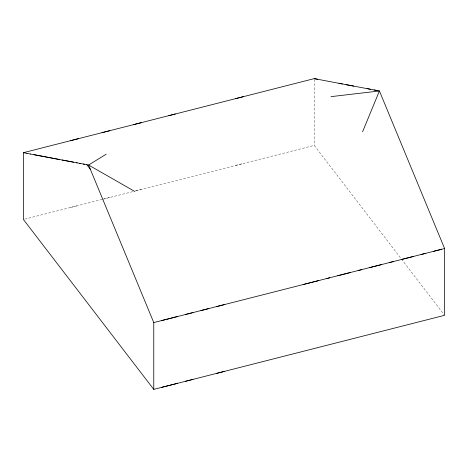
<?xml version="1.0" encoding="UTF-8"?>
<svg xmlns="http://www.w3.org/2000/svg" width="468" height="468" viewBox="0 0 468 468"><rect width="100%" height="100%" fill="white"/><g stroke="black" fill="none" stroke-linecap="round" stroke-linejoin="round"><path stroke-width="0.35" stroke-dasharray="2.34 1.75" d="M70.563 207.47L78.419 205.47M103.966 198.964L109.863 197.461M135.41 190.956L141.307 189.458M235.632 165.438L243.489 163.437M24.71 219.147L102.001 199.462M102.656 199.298L133.082 191.552M135.913 190.827L314.233 145.419L401 258.494M401.439 259.073L444.155 314.736M314.233 79.349L314.233 145.419"/><path stroke-width="0.7" d="M362.565 131.83L379.419 90.968L314.233 78.624L23.4 152.685L23.4 219.48L153.767 389.376L444.6 315.315L444.6 248.52L379.419 90.968L330.981 96.642M106.236 154.165L88.581 165.023L83.298 164.022M70.563 140.675L78.419 138.668M102.001 132.666L109.863 130.666M133.444 124.658L141.307 122.657M168.813 115.654L175.36 113.987M235.632 98.643L243.489 96.636M161.63 320.574L177.349 316.573M185.211 314.572L193.068 312.571M216.649 306.563L224.511 304.563M161.63 387.375L177.349 383.374M185.211 381.367L193.068 379.367M216.649 373.365L224.511 371.364M153.767 389.376L153.767 322.581L329.724 277.776M337.72 275.734L361.711 269.626M369.714 267.591L393.705 261.483M401.702 259.442L425.699 253.334M433.696 251.298L441.693 249.263M200.93 310.571L208.792 308.57M303.112 284.55L318.837 280.543M326.699 278.542L350.275 272.54M358.137 270.539L381.718 264.531M389.581 262.53L413.156 256.528M421.019 254.528L444.6 248.52M23.4 152.685L26.986 153.358M30.449 154.019L44.542 156.686M41.014 156.019L33.971 154.686M41.324 156.078L48.064 157.353M48.496 157.435L77.179 162.864M59.249 159.471L52.077 158.114M62.156 160.021L69.206 161.355M76.249 162.689L80.759 163.543M26.922 153.346L30.572 154.042M79.776 163.355L84.345 164.221M314.233 78.624L317.754 79.291M338.896 83.292L342.424 83.959M345.946 84.626L349.467 85.299M350.082 85.41L353.668 86.089M367.082 88.633L370.609 89.3M374.131 89.967L377.653 90.634M44.91 156.757L51.585 158.02M70.007 161.507L73.593 162.185M134.919 191.541L88.581 165.023L153.767 322.581M86.82 164.689L90.347 169.281"/></g></svg>
